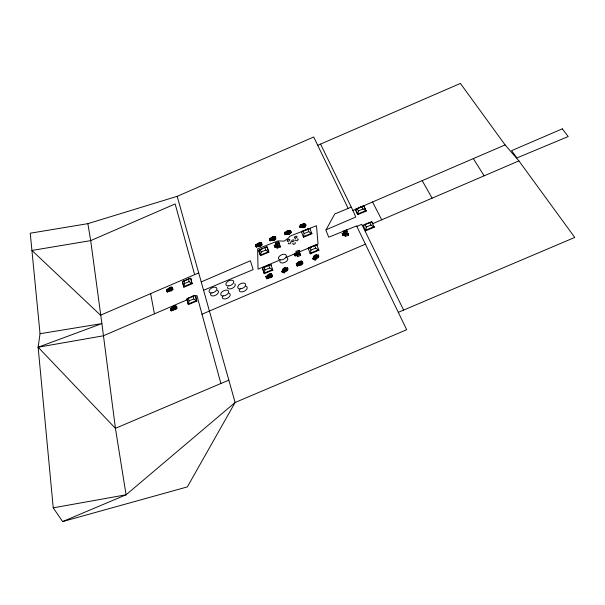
<?xml version="1.0" encoding="UTF-8"?>
<svg xmlns="http://www.w3.org/2000/svg" width="605" height="605" viewBox="0 0 605 605"><rect width="100%" height="100%" fill="white"/><g stroke="black" fill="none" stroke-linecap="round" stroke-linejoin="round"><path stroke-width="0.91" d="M316.302 258.789L318.427 257.533L318.472 255.181L316.067 255.439L316.241 254.69L313.98 256.074L312.793 258.675L313.14 259.469L314.108 259.106L315.167 259.447L314.774 259.908L315.265 260.067L316.302 258.789L315.961 257.995L314.918 259.273L315.265 260.067M315.961 257.995L318.079 256.747L318.472 255.181M173.03 310.229L171.275 310.909L170.875 310.153L172.591 309.276L173.03 310.229L176.161 308.974L176.879 308.202L176.486 307.159L175.465 307.302L175.095 306.584L175.889 305.873L173.491 306.296L170.444 308.52L170.928 309.647L172.183 309.132L172.009 308.293L170.527 308.89M176.879 308.202L176.773 307.68M168.659 290.43L169.052 291.179L167.373 292.041L166.972 291.292L168.659 290.43L169.09 291.376L171.207 290.831L172.856 289.387L172.765 288.887M172.856 289.387L171.896 287.133L170.95 287.133L166.564 289.719L167.033 290.831L168.266 290.294L168.092 289.493L166.64 290.082M317.587 256.58L316.869 255.877L315.666 257.465L316.498 257.662L317.587 256.58L316.438 257.518L315.606 257.329M285.31 271.615L284.252 272.9L283.889 272.114L284.955 270.828C285.401 272.976 288.245 270.148 287.867 268.786L287.246 267.856L286.248 268.423L285.137 268.242L285.326 267.493L284.237 267.962L283.064 268.877L282.648 270.284L283.004 271.07M284.955 270.828L287.08 269.573L287.511 268M286.604 269.414L285.908 268.696L284.683 270.291L285.492 270.488L286.604 269.414L285.431 270.352L284.615 270.155M290.544 230.482L289.636 231.065L289.984 231.836L290.861 231.534L290.544 230.482L288.298 230.505L284.97 232.229L285.28 233.394L286.339 233.137L286.422 232.267L284.932 232.615M289.258 231.246L289.243 230.596L288.502 230.664L287.095 231.261L287.088 232.101L288.857 231.662L289.243 230.596M289.167 232.638L289.16 231.934L287.118 232.57C286.921 234.906 291.565 231.095 287.141 233.197M291.028 232.388C290.846 233.878 286.891 235.526 286.657 233.349L284.887 233.946L285.235 234.717L287.004 234.12M285.235 234.717L284.925 233.53L286.339 233.137M285.681 233.568L286.422 232.267M286.982 234.332L286.657 233.349M284.887 233.946L284.925 233.53M275.343 236.91L274.458 237.22L274.814 237.992L275.691 237.682L275.366 236.638L273.135 236.661L269.807 238.385L270.125 239.542L271.161 239.3L271.252 238.43L269.769 238.778M275.691 237.682L275.366 236.638M273.974 238.801L273.974 238.098L273.43 238.12L271.94 238.725L272.016 239.497L273.566 239.119L273.974 238.098M274.08 237.402L274.073 236.759L273.331 236.82L271.925 237.417L271.917 238.264L273.679 237.818L274.073 236.759M274.458 237.22L274.579 238.007L275.487 237.78C276.742 240.934 271.479 240.049 270.064 240.873L269.754 239.693L271.274 239.542L271.252 238.43M269.709 240.109L273.513 239.535L275.487 237.78M270.064 240.873L269.754 239.693M270.511 239.731L270.601 238.839L271.365 238.673M348.155 208.407L334.716 214.026L325.876 230.134L328.734 237.205L356.602 225.915L406.689 329.733L235.111 402.484L187.346 486.904L62.61 521.578L53.232 507.837L38.123 347.225L40.036 333.718L30.25 233.205L87.869 223.653L177.182 196.33L313.708 137.002L348.155 208.407L351.24 207.084M257.677 245.66L258.032 246.424L256.293 247.097L255.93 246.333C256.974 246.273 263.47 244.473 260.702 244.027L260.498 243.278L261.36 242.658L259.076 242.802L255.847 244.662L256.21 245.811L257.337 245.471L257.329 244.624L255.847 245.04M257.677 245.857L258.032 246.628C259.031 247.574 263.848 244.178 261.058 244.791M365.632 230.8L366.237 227.064L365.004 224.357L369.784 222.368L371.818 221.853L374.253 227.208L365.632 230.8L363.242 225.423L365.004 224.357M357.147 208.354L358.326 210.963L357.729 214.624L366.191 211.092L363.839 205.919L361.828 206.396L355.422 209.436L357.729 214.624M310.327 253.82L308.232 248.345L316.763 244.791L318.903 250.251L310.327 253.82L310.94 250.099L309.889 247.324L314.63 245.35L316.763 244.791L316.99 245.335M303.498 237.258L301.479 231.972L309.836 228.478L311.9 233.749L303.498 237.258L304.096 233.613L303.09 230.936L307.741 228.993L309.836 228.478L310.07 229.015M263.999 267.13L264.899 269.959L264.287 273.679L272.817 270.125L270.919 264.574L268.718 265.156L262.434 268.106L264.037 273.142L272.568 269.588L272.817 270.125M260.248 249.313L261.126 252.035L260.521 255.681L268.885 252.187L267.047 246.832L264.877 247.377L258.728 250.304L260.271 255.151L268.643 251.657L267.047 246.832L264.551 247.876M188.344 297.97L189.002 300.889L188.382 304.587L196.829 301.071L195.339 295.384L193.018 296.026L186.937 298.893L188.11 304.073L196.565 300.549L195.339 295.384L186.937 298.893L188.382 304.587M183.852 280.758L184.495 283.563L183.882 287.193L192.171 283.737L190.734 278.247L188.442 278.837L182.483 281.688L183.61 286.679L191.906 283.216L190.734 278.247L182.483 281.688L183.882 287.193M286.641 233.553C287.609 234.543 292.54 231.367 289.772 231.844L289.636 231.065M300.246 224.977L304.065 223.721L305.722 224.402L304.686 224.757L304.61 226.429L305.283 226.762L303.99 227.488L301.222 227.314L301.033 226.315L299.362 226.414L299.694 227.185L301.366 227.094L300.935 225.983L301.555 225.06L300.246 224.977L300.587 225.756L301.229 225.786M304.686 224.757L304.277 225.65L305.086 225.688L305.427 226.467M300.882 226.535L302.787 226.943L305.086 225.688M301.373 226.338L301.766 225.642L303.665 225.589L302.818 226.542L301.373 226.338L302.757 226.406L303.665 225.589M301.434 226.474L301.766 225.642M300.375 262.479L300.413 261.405L298.28 262.434L298.575 263.228L300.647 262.018M269.913 274.995L270.193 274.534L269.974 275.131L268.121 275.736L269.974 275.131M313.957 257.065L314.57 255.87L315.848 255.582L314.63 256.013L313.957 257.065L314.797 257.329L316.037 256.104L315.848 255.582M284.91 268.393L285.084 268.915L283.828 270.148L283.011 269.875L284.32 268.196L284.97 268.537L284.32 268.196M283.011 269.875L284.38 268.34M172.607 307.885L174.671 306.69L174.437 307.287L172.682 308.021L172.463 307.211L174.565 306.198L172.538 307.34L172.682 308.021M168.682 289.092L170.701 287.92L170.474 288.502L168.75 289.22L168.545 288.441L170.602 287.451L168.613 288.57L168.75 289.22M304.292 224.833L304.655 224.296L304.005 223.994L302.591 224.205L302.092 224.954L303.733 225.166L304.595 224.16M305.018 225.536L306.062 225.181L305.722 224.402M300.587 225.756L300.519 224.568M299.694 227.185L300.594 226.731M300.889 225.007L300.36 226.202L299.362 226.414M302.152 225.09L302.651 224.342L304.655 224.296M315.666 257.465L316.407 256.354L317.549 256.089M284.683 270.291L285.976 268.832L286.626 269.051M284.252 272.9L283.775 272.742L284.176 272.273L283.14 271.925L282.18 272.28L281.817 271.494L282.648 270.284M314.774 259.908L314.426 259.121C316.596 258.032 313.987 257.344 313.254 258.819L312.793 258.675M257.995 244.42L259.696 243.762L260.059 242.839L257.934 243.596L257.995 244.42L259.757 243.898L260.059 242.839M283.775 272.742L283.412 271.955L284.479 271.199M296.594 264.544L296.904 265.33L298.636 264.445L299.059 265.429C301.071 266.427 304.791 261.67 301.479 262.472L300.995 261.784L301.759 261.073L299.241 261.534L296.246 263.757L297.894 263.508L297.221 264.06L297.516 264.884L297.108 263.81M267.433 275.585L265.875 276.402L266.472 277.998C267.584 277.793 274.194 275.252 271.07 275.131L270.609 274.436L271.38 273.725L268.885 274.171L267.402 275.487L267.803 276.364M268.204 277.113L268.635 278.088C269.83 277.922 272.726 277.188 272.356 275.525M299.241 264.325L301.093 263.167L299.241 264.325L298.878 263.614L300.904 262.638L298.878 263.614M268.809 276.999L270.654 275.835L268.809 276.999L268.461 276.281L270.48 275.305L268.461 276.281M172.591 309.276L174.792 308.928L176.478 307.438M168.697 290.619L170.814 290.082L172.463 288.63M173.166 309.163L174.641 308.391L174.875 307.476L172.886 308.437L173.166 309.163L174.716 308.527L174.875 307.476M169.218 290.324L170.671 289.561L170.897 288.676L168.946 289.621L169.218 290.324L170.739 289.689L170.897 288.676M287.088 232.101L289.198 231.102M271.917 238.264L274.02 237.266M313.897 256.921L314.736 257.185L316.037 256.104M282.951 269.739L283.768 270.012L285.084 268.915M281.817 271.494L283.352 270.616L284.365 270.957M314.434 258.048L313.874 258.569L314.827 258.653M259.711 245.017L260.105 244.692L258.169 245.479L259.779 245.154M298.636 264.445L300.957 264.067L302.56 262.313M272.016 239.497L273.914 238.665M303.09 230.936L301.479 231.972L301.713 232.509M309.889 247.324L308.232 248.345L308.474 248.882M267.909 275.078C273.468 273.059 266.775 274.39 268.181 275.88M300.413 261.405L298.28 262.434M174.951 307.612L172.886 308.437M170.973 288.812L168.946 289.621M302.092 224.954L304.232 224.697M271.743 274.504L270.972 275.214L271.433 275.91L270.352 273.732M300.995 261.784L301.343 262.57L302.107 261.859M171.873 289.258L171.117 287.821L171.896 287.133M171.518 288.57L172.349 288.131L171.48 288.509L171.117 287.821M265.875 276.402L266.843 278.776L268.635 278.088M296.246 263.757L297.252 266.124L299.059 265.429M166.972 291.292L167.517 290.604L167.91 291.36L167.373 292.041M170.875 310.153L172.009 308.293M171.275 310.909L171.828 310.206M266.351 277.612L267.879 277.226L267.508 276.16L265.988 276.765M267.357 278.081L266.843 278.776M296.768 264.952L297.403 264.635M297.758 265.429L297.252 266.124M260.12 242.976L257.934 243.596M297.478 254.902L295.149 255.938L294.257 253.941L297.342 252.512L298.257 254.554L297.342 252.512M258.085 244.866C263.205 243.588 257.276 244.118 258.229 245.615M294.695 254.917L297.796 253.533M296.722 254.652L299.815 253.298L300.269 254.319L300.67 255.393L297.562 256.702L296.722 254.652L297.562 256.702M317.723 145.329L460.405 83.422L505.099 144.928L518.916 160.892L574.75 237.44L398.302 312.346M198.705 272.923L100.521 315.205L31.929 250.44L90.697 240.616L175.14 203.946L194.651 274.67M276.296 245.078L275.464 243.089L278.474 241.796L279.359 243.754L277.06 244.745M320.582 144.119L352.881 210.449L505.099 144.928M275.835 244.072L278.897 242.749M201.231 281.915L250.41 260.755L253.132 269.633L203.582 290.287M326.057 229.809L355.808 217.013L352.881 210.449M343.746 232.282L343.315 231.246L346.393 229.923L347.33 231.919L344.986 232.933M343.315 231.246L343.776 232.229L346.907 230.883M187.399 299.664L103.236 335.828L38.123 347.225L115.426 428.332L126.074 494.799L62.61 521.578M195.203 296.314L196.935 295.565L220.87 383.502L115.426 428.332L101.89 323.584L90.697 240.616L87.869 223.653M372.514 223.767L518.916 160.892M202.01 314.222L365.412 244.17M274.133 236.895L271.925 237.417M289.303 230.739L287.095 231.261M297.1 255.681L300.216 254.372L299.815 253.298M361.828 206.396L363.023 209.005L365.972 210.548L357.51 214.079L355.422 209.436L363.839 205.919L366.191 211.092M262.888 248.572L258.728 250.304L260.521 255.681M184.495 283.563L189.093 281.643L192.171 283.737M304.096 233.613L308.762 231.662L311.9 233.749M358.326 210.963L363.023 209.005M168.22 289.734L168.387 290.529L167.638 290.846L167.472 290.022L168.092 289.493M261.126 252.035L265.769 250.092L268.885 252.187M303.264 236.729L311.673 233.212M356.844 226.406L361.79 224.349L403.641 310.153M279.518 260.188L258.017 269.149L257.639 248.867L277.839 240.926L284.146 241.123L288.396 238.113L289.992 236.147L316.498 225.718L318.041 244.14L299.566 251.831M286.165 257.42L296.42 253.14M189.002 300.889L193.698 298.93L196.829 301.071M310.94 250.099L315.697 248.118L318.903 250.251M366.237 227.064L371.024 225.075L374.253 227.208M264.899 269.959L269.641 267.985L272.568 269.588M310.093 253.283L318.669 249.714M365.412 230.248L374.041 226.656M300.314 262.336L298.575 263.228M266.351 277.544L267.765 276.977M296.722 264.907L298.295 264.559L297.894 263.508M276.561 246.719L275.003 247.362L274.224 245.38L277.332 244.087L278.111 246.076L277.332 244.087M274.549 246.356L277.657 245.07M345.349 232.244L346.181 234.264L342.997 235.579L342.165 233.56L345.349 232.244L345.757 233.227L342.574 234.543M220.87 383.502L228.849 380.22M274.035 238.234L271.94 238.725M287.201 233.333L287.178 232.706L289.16 231.934M261.36 242.658L261.723 243.694L260.853 244.042L260.498 243.278M38.123 347.225L101.89 323.584L40.036 333.718M255.93 246.333L257.337 245.471M256.293 247.097L256.928 246.462M279.654 244.995L276.523 246.069L276.651 247.12L277.113 248.133L280.251 247.067L279.654 244.995L280.251 247.067M344.631 234.248L347.852 233.144L348.283 234.18L348.495 235.254L345.266 236.343L344.631 234.248L345.266 236.343M276.651 247.12L279.79 246.054M344.842 235.307L348.072 234.211L347.852 233.144M299.702 252.429L299.248 251.408L295.989 252.482L295.928 251.347L298.999 250.341L299.702 252.429L297.259 253.23M53.232 507.837L126.074 494.799L235.111 402.484L177.182 196.33M301.827 225.778L303.725 225.726M304.965 224.697L305.54 224.727M300.254 225.952L300.935 225.983M300.995 225.249L301.555 225.06M355.422 209.436L356.912 209.564M260.823 243.308L261.715 243.422M287.867 268.786L286.891 267.788M290.884 231.254L290.022 231.087L289.682 230.308M275.714 237.41L274.867 237.236L274.511 236.464M314.328 257.798L315.364 258.123M314.426 259.121L314.918 259.273M283.934 271.736L282.898 271.388L283.352 270.616M283.412 271.955L283.889 272.114M318.812 255.976L318.2 255.038M301.343 262.57L301.834 263.258M473.344 158.601L484.144 175.828M422.184 180.623L432.099 198.183M347.33 231.919L346.393 229.923M170.444 308.52L170.928 309.647M170.791 309.76L171.2 310.516M172.183 309.132L172.138 308.535M171.245 308.588L171.646 309.344M167.343 289.787L167.91 291.36M175.889 305.873L176.35 306.894L175.495 307.34L175.095 306.584M175.949 306.138L176.887 307.922M166.564 289.719L167.033 290.831M166.897 290.907L167.29 291.663M174.921 305.865L175.321 306.622M175.76 308.217L176.161 308.974M175.042 308.769L175.442 309.526M173.491 306.296L173.9 307.053M174.792 308.928L175.193 309.684M171.76 289.387L172.16 290.135M171.056 289.924L171.449 290.672M170.814 290.082L171.207 290.831M168.061 288.835L168.477 289.682M171.949 287.383L172.871 289.114M170.95 287.133L171.344 287.882M372.536 201.994L381.725 219.812M267.402 275.487L267.773 276.266M267.508 276.16L266.835 276.704L267.107 277.544M266.722 276.462L267.085 277.241M271.993 274.746L272.507 276.039M271.38 273.725L271.827 274.761M257.329 244.624L256.686 245.07L256.686 245.94M271.463 276.024L271.827 276.803M256.573 244.828L256.928 245.592M270.753 276.576L271.116 277.362M255.847 244.662L256.21 245.811M270.503 276.742L270.866 277.521M255.93 245.932L256.293 246.696M261.61 243.754L262.026 244.775M261.602 244.284L261.957 245.048M271.169 265.103L270.919 264.574L262.434 268.106L264.287 273.679M260.8 244.965L261.156 245.736M260.029 245.433L260.392 246.205M259.772 245.562L260.127 246.333M261.368 242.93L261.723 243.694M369.784 222.368L371.024 225.075M269.807 238.385L270.163 239.156M283.064 268.877L283.42 269.664M283.821 271.486L284.176 272.273M282.785 271.138L283.14 271.925M282.27 271.645L282.626 272.431M273.778 239.414L274.133 240.185M275.464 243.089L275.925 244.095M287.201 269.376L287.556 270.155M273.513 239.535L273.868 240.306M287.08 269.573L287.435 270.359M286.248 268.423L286.604 269.21M285.651 267.599L286.006 268.386L285.492 269.028L285.137 268.242M285.326 267.493L285.689 268.28M274.224 245.38L275.003 247.362M271.471 239.512L271.804 240.487M270.488 238.597L270.843 239.368M285.197 270.911L285.552 271.698M283.775 268.416L284.138 269.195M275.517 238.037L275.865 238.809M275.426 238.317L275.782 239.088M274.572 238.975L274.927 239.746M287.246 267.856L287.609 268.643M287.466 268.741L287.821 269.527M284.97 232.229L285.31 233.008M297.773 262.842L298.129 263.629M278.474 241.796L279.359 243.754M288.978 233.25L289.326 234.022M288.714 233.371L289.054 234.143M301.479 262.472L302.258 264.135M300.715 261.088L301.063 261.874M301.207 263.901L301.555 264.695M286.581 231.571L286.929 232.35M300.957 264.067L301.305 264.854M285.658 232.433L285.999 233.212M290.521 230.755L290.861 231.534M290.68 231.617L291.058 232.653M290.627 232.154L290.967 232.933M300.216 254.372L300.67 255.393M289.772 232.812L290.12 233.59M302.409 262.086L302.931 263.372M301.759 261.073L302.205 262.116M294.257 253.941L295.149 255.938M299.649 225.975L299.989 226.746M313.761 258.32L314.108 259.106M313.254 258.819L313.602 259.613M303.649 226.716L303.99 227.488M302.122 224.349L302.462 225.128M315.144 255.166L315.492 255.96M302.787 226.943L303.128 227.714M316.203 258.078L316.551 258.864M302.515 226.988L302.855 227.767M314.691 255.612L315.039 256.407M313.98 256.074L314.32 256.868M305.207 223.948L305.865 225.476M318.449 255.915L318.79 256.709M317.837 254.977L318.185 255.771M304.065 223.721L304.406 224.5M304.943 225.983L305.283 226.762M318.2 256.543L318.54 257.337M318.079 256.747L318.427 257.533M304.701 226.262L305.033 227.041M316.574 254.796L316.914 255.59L316.241 254.69M343.776 232.229L344.2 233.265M348.072 234.211L348.495 235.254M342.165 233.56L342.997 235.579M363.461 225.975L363.242 225.423L371.818 221.853L372.037 222.398M314.63 245.35L315.697 248.118M307.741 228.993L308.762 231.662M300.904 262.638L301.154 263.304M264.877 247.377L265.769 250.092M268.718 265.156L269.641 267.985M270.48 275.305L270.715 275.978M270.034 274.057L270.253 274.67M298.999 250.341L299.248 251.408M193.018 296.026L193.698 298.93M188.442 278.837L189.093 281.643M170.602 287.451L170.769 288.056M174.565 306.198L174.739 306.818M150.622 293.629L154.434 313.829M276.984 247.074L277.113 248.133M260.105 244.14L260.165 244.828M294.945 242.544A1.369 0.779 -24 0 1 295.013 243.694A1.369 0.779 -24 0 1 293.191 244.254A1.369 0.779 -24 0 1 293.13 243.104M287.209 257.828A4.243 2.443 -24.4 0 1 284.955 262.32A4.243 2.443 -24.4 0 1 279.82 261.36M290.249 241.962A1.429 0.817 -24.1 0 1 290.899 242.93A1.429 0.817 -24.1 0 1 289.107 243.853A1.429 0.817 -24.1 0 1 288.456 242.892M297.297 238.907A1.407 0.802 -23.9 0 1 298.129 239.746A1.407 0.802 -23.9 0 1 296.45 240.752A1.407 0.802 -23.9 0 1 295.618 239.913M234.74 283.7A4.243 2.45 -26.2 0 1 232.312 288.282A4.243 2.45 -26.2 0 1 227.344 287.231M217.339 290.324A4.243 2.443 -26.7 0 1 217.709 293.584A4.243 2.443 -26.7 0 1 212.786 295.936A4.243 2.443 -26.7 0 1 210.721 293.493M229.068 293.289A4.28 2.488 -26.5 0 1 229.476 296.586A4.28 2.488 -26.5 0 1 224.516 298.961A4.28 2.488 -26.5 0 1 222.39 296.48M245.985 286.248A4.28 2.488 -25.9 0 1 246.454 289.523A4.28 2.488 -25.9 0 1 241.486 291.897A4.28 2.488 -25.9 0 1 239.308 289.447M562.295 128.85L511.603 150.653L516.912 157.935L568.201 136.548L562.295 128.85M292.283 241.645A1.369 0.779 -24 0 0 294.181 240.351A1.369 0.779 -24 0 0 292.207 240.245A1.369 0.779 -24 0 0 292.283 241.645M287.927 241.206A1.437 0.809 -24.1 0 0 289.848 239.807A1.437 0.809 -24.1 0 0 287.723 239.777A1.437 0.809 -24.1 0 0 287.927 241.206M295.278 238.098A1.407 0.794 -23.9 0 0 297.002 236.646A1.407 0.794 -23.9 0 0 294.824 236.789A1.407 0.794 -23.9 0 0 295.278 238.098M228.788 285.893A4.25 2.443 -26.2 0 0 233.659 281.212A4.25 2.443 -26.2 0 0 227.034 282.043A4.25 2.443 -26.2 0 0 228.788 285.893M211.931 292.918A4.25 2.443 -26.7 0 0 216.84 288.214A4.25 2.443 -26.7 0 0 210.253 289.031A4.25 2.443 -26.7 0 0 211.931 292.918M223.676 295.913A4.288 2.48 -26.5 0 0 228.599 291.171A4.288 2.48 -26.5 0 0 221.929 291.988A4.288 2.48 -26.5 0 0 223.676 295.913M240.684 288.842A4.288 2.488 -25.9 0 0 245.57 284.108A4.288 2.488 -25.9 0 0 238.862 284.94A4.288 2.488 -25.9 0 0 240.684 288.842M280.538 259.938A4.25 2.443 -24.4 0 0 286.43 255.9A4.25 2.443 -24.4 0 0 280.327 255.507A4.25 2.443 -24.4 0 0 280.538 259.938"/></g></svg>
